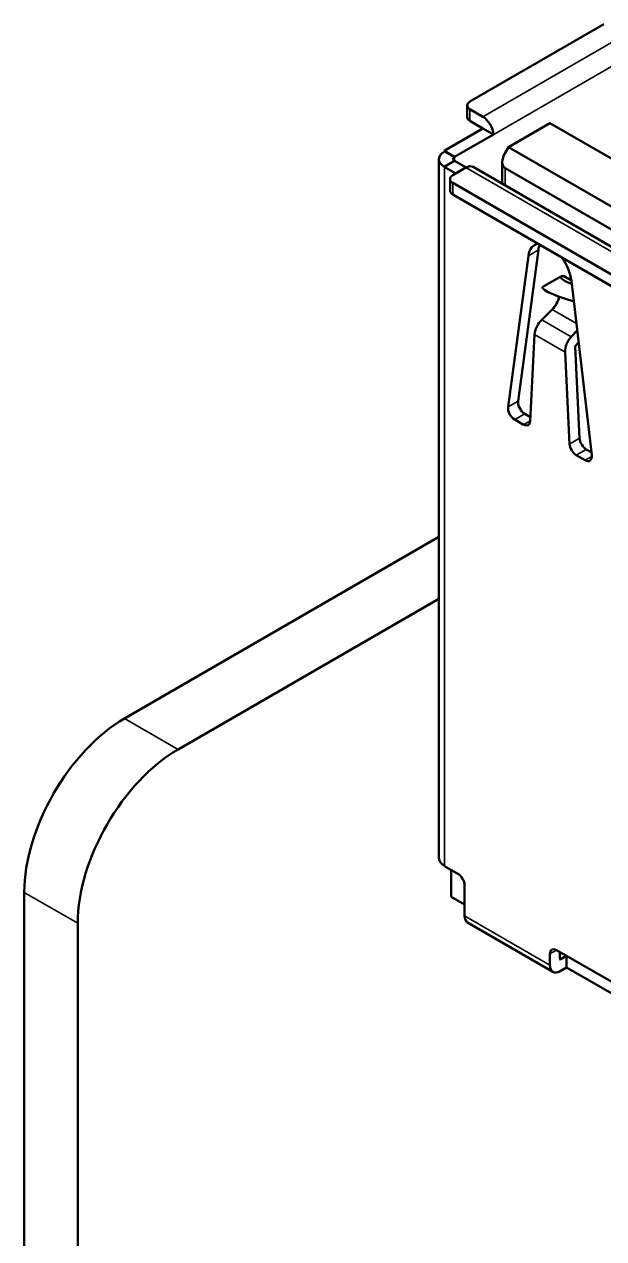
# Model space of a CAD drawing. Header units: millimetres. Extents: x 3137 to 5094, y 789 to 1822.
# Drawn here: x 3968.14 to 3980.39, y 1553.69 to 1579.35 of the extents above; entities that cross this region are included whole.
import ezdxf

# ---------------------------------------------------------------- set-up
doc = ezdxf.new("R2010")
doc.units = ezdxf.units.MM
doc.header["$LTSCALE"] = 1.8
doc.layers.add('외형선(ISO)', color=7, linetype='Continuous', lineweight=50)
doc.layers.add('좁은 외형선(ISO)', color=7, linetype='Continuous', lineweight=35)

msp = doc.modelspace()

# ---------------------------------------------------------------- linework, layer by layer
at = {"layer": '외형선(ISO)'}
for p, q in [((3980.389, 1579.346), (3977.561, 1577.713)), ((3977.502, 1577.631), (3977.502, 1577.386)), ((3977.561, 1577.549), (3977.836, 1577.39)), ((3977.561, 1577.305), (3977.836, 1577.145)), ((3978.374, 1576.753), (3979.251, 1577.26)), ((3987.1, 1572.728), (3979.251, 1577.26)), ((3977.016, 1576.672), (3977.836, 1577.145)), ((3977.235, 1576.545), (3978.056, 1577.019)), ((3977.836, 1577.145), (3978.056, 1577.019)), ((3978.303, 1576.631), (3978.374, 1576.753)), ((3978.374, 1576.753), (3986.223, 1572.222)), ((3976.906, 1576.496), (3976.906, 1561.726)), ((3977.235, 1576.545), (3977.016, 1576.672)), ((3977.016, 1576.337), (3977.235, 1576.463)), ((3977.023, 1576.66), (3977.235, 1576.537)), ((3977.483, 1576.321), (3977.235, 1576.463)), ((3977.264, 1576.194), (3977.016, 1576.337)), ((3977.476, 1576.317), (3977.2, 1576.157)), ((3977.631, 1576.332), (3985.409, 1571.841)), ((3978.245, 1576.434), (3978.245, 1575.978)), ((3985.869, 1571.936), (3978.303, 1576.304)), ((3977.141, 1576.076), (3977.141, 1575.831)), ((3977.2, 1575.994), (3984.695, 1571.667)), ((3977.2, 1575.749), (3984.695, 1571.422)), ((3978.796, 1574.454), (3978.367, 1571.261)), ((3979.008, 1574.577), (3978.579, 1571.384)), ((3979.104, 1573.799), (3979.484, 1574.019)), ((3979.705, 1573.937), (3979.565, 1574.017)), ((3980.135, 1570.241), (3979.706, 1573.929)), ((3979.3, 1573.321), (3979.079, 1573.103)), ((3979.703, 1572.742), (3979.828, 1572.876)), ((3978.927, 1572.792), (3978.834, 1570.959)), ((3979.79, 1572.552), (3979.858, 1572.623)), ((3979.667, 1570.478), (3979.574, 1572.419)), ((3979.879, 1570.6), (3979.786, 1572.541)), ((3978.719, 1571.116), (3978.838, 1571.047)), ((3978.507, 1570.994), (3978.693, 1570.886)), ((3980.021, 1570.365), (3980.127, 1570.303)), ((3979.809, 1570.242), (3979.995, 1570.135)), ((3976.906, 1568.517), (3970.259, 1564.679)), ((3976.906, 1567.21), (3971.39, 1564.026)), ((3977.306, 1561.399), (3977.023, 1561.562)), ((3977.165, 1561.481), (3977.165, 1560.909)), ((3977.448, 1561.154), (3977.448, 1560.509)), ((3968.138, 1561.005), (3968.138, 1505.565)), ((3977.448, 1560.746), (3977.165, 1560.909)), ((3969.269, 1504.911), (3969.269, 1560.352)), ((3977.512, 1560.367), (3979.315, 1559.326)), ((3983.352, 1557.5), (3979.392, 1559.787)), ((3979.251, 1559.705), (3979.251, 1559.468)), ((3979.463, 1559.746), (3979.463, 1559.591)), ((3979.47, 1559.587), (3979.604, 1559.664)), ((3979.604, 1559.664), (3979.604, 1559.419)), ((3979.604, 1559.419), (3979.47, 1559.342)), ((3979.604, 1559.419), (3983.493, 1557.174))]:
    msp.add_line(p, q, dxfattribs=at)
for centre, major_axis, ratio, start_param, end_param in [((3977.702, 1577.631), (-0.2, 0), 0.57735, 5.497787, 7.068583), ((3977.702, 1577.386), (-0.2, 0), 0.57735, 0, 0.785398), ((3977.836, 1577.137), (-0.155, 0.268), 0.57735, 3.959254, 5.497787), ((3977.306, 1576.496), (-0.4, 0), 0.57735, 5.497787, 7.043581), ((3977.016, 1576.664), (-0.005, 0.00866), 0.57735, 3.926991, 5.497787), ((3977.306, 1576.496), (-0.1, 0), 0.57735, 5.497787, 6.968416), ((3977.016, 1576.664), (0.155, -0.268), 0.57735, 0.785398, 0.817662), ((3978.445, 1576.549), (-0.141, -0.245), 0.57735, 4.712389, 6.283185), ((3977.476, 1576.063), (0.155, 0.268), 0.57735, 0, 0.785398), ((3977.341, 1576.076), (-0.2, 0), 0.57735, 5.497787, 7.068583), ((3977.341, 1575.831), (-0.2, 0), 0.57735, 0, 0.785398), ((3979.251, 1574.116), (-0.325, 0.563), 0.57735, 6.059857, 6.925613), ((3979.463, 1574.239), (-0.325, 0.563), 0.57735, 0.390607, 0.642428), ((3979.251, 1574.116), (-0.325, 0.563), 0.57735, 4.069961, 4.935717), ((3979.983, 1573.845), (0.507, -0.164), 0.159763, 2.747444, 4.207354), ((3979.602, 1573.625), (0.507, -0.164), 0.159763, 2.998446, 5.073552), ((3979.232, 1573.505), (-0.167, -0.261), 0.543627, 1.180511, 2.212596), ((3979.146, 1572.919), (-0.167, -0.261), 0.543627, 4.322103, 5.523177), ((3979.793, 1572.545), (-0.141, -0.276), 0.609189, 4.264834, 5.465908), ((3979.793, 1572.545), (-0.00454, -0.00892), 0.609189, 4.264834, 5.465908), ((3978.719, 1571.28), (0.1, -0.173), 0.57735, 3.784021, 5.497787), ((3978.507, 1571.157), (0.1, -0.173), 0.57735, 3.784021, 5.497787), ((3978.693, 1571.05), (0.1, -0.173), 0.57735, 5.497787, 7.011681), ((3980.021, 1570.528), (0.1, -0.173), 0.57735, 3.983893, 5.497787), ((3979.809, 1570.406), (0.1, -0.173), 0.57735, 3.983893, 5.497787), ((3979.995, 1570.298), (0.1, -0.173), 0.57735, 5.497787, 7.211554), ((3970.259, 1562.23), (-1.5, -2.598), 0.57735, 3.926991, 5.497787), ((3971.39, 1561.576), (1.5, 2.598), 0.57735, 0.785398, 2.356194), ((3977.306, 1561.726), (-0.4, 0), 0.57735, 0, 0.785398), ((3977.306, 1561.236), (-0.1, 0.173), 0.57735, 3.926991, 5.497787), ((3977.667, 1560.636), (-0.155, -0.268), 0.57735, 5.497787, 6.283185), ((3979.392, 1559.623), (-0.1, 0.173), 0.57735, 5.497787, 7.068583), ((3979.47, 1559.595), (-0.005, -0.00866), 0.57735, 5.497787, 7.068583), ((3979.47, 1559.595), (-0.155, -0.268), 0.57735, 5.497787, 7.068583)]:
    msp.add_ellipse(centre, major_axis=major_axis, ratio=ratio, start_param=start_param, end_param=end_param, dxfattribs=at)
msp.add_open_spline([(3979.525, 1574.027), (3979.539, 1574.028), (3979.552, 1574.025), (3979.565, 1574.017)], degree=3, dxfattribs=at)
at = {"layer": '좁은 외형선(ISO)'}
for p, q in [((3977.836, 1577.39), (3980.919, 1579.17)), ((3980.82, 1578.607), (3977.235, 1576.537)), ((3977.561, 1577.549), (3977.561, 1577.305)), ((3977.235, 1576.537), (3977.235, 1576.463)), ((3977.023, 1576.333), (3977.023, 1561.562)), ((3985.254, 1571.826), (3977.476, 1576.317)), ((3978.303, 1576.304), (3978.303, 1575.944)), ((3977.2, 1575.994), (3977.2, 1575.749)), ((3979.008, 1574.577), (3978.796, 1574.454)), ((3979.706, 1573.922), (3979.525, 1574.027)), ((3979.811, 1573.027), (3979.3, 1573.321)), ((3979.703, 1572.742), (3979.079, 1573.103)), ((3979.574, 1572.419), (3978.927, 1572.792)), ((3978.579, 1571.384), (3978.367, 1571.261)), ((3978.719, 1571.116), (3978.507, 1570.994)), ((3978.693, 1570.886), (3978.834, 1570.968)), ((3979.667, 1570.478), (3979.879, 1570.6)), ((3980.021, 1570.365), (3979.809, 1570.242)), ((3980.136, 1570.217), (3979.995, 1570.135)), ((3971.39, 1564.026), (3970.259, 1564.679)), ((3968.138, 1561.005), (3969.269, 1560.352)), ((3977.448, 1560.509), (3979.251, 1559.468)), ((3979.392, 1559.787), (3979.251, 1559.705)), ((3979.47, 1559.587), (3979.463, 1559.591))]:
    msp.add_line(p, q, dxfattribs=at)

doc.saveas('drawing.dxf')
